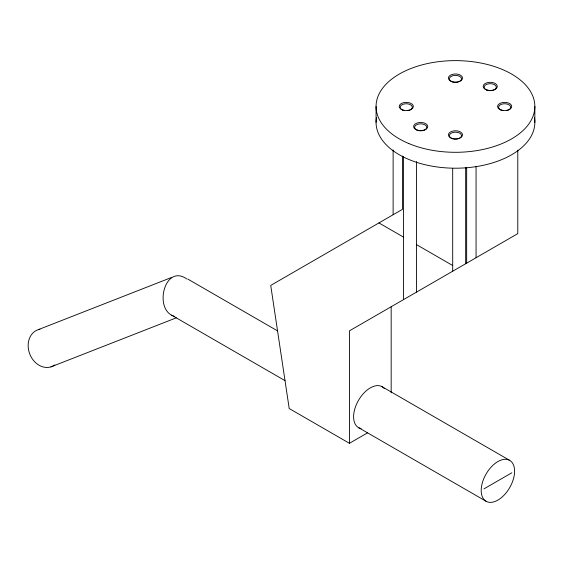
<?xml version="1.0" encoding="UTF-8"?>
<svg xmlns="http://www.w3.org/2000/svg" width="563" height="563" viewBox="0 0 563 563"><rect width="100%" height="100%" fill="white"/><g stroke="black" fill="none" stroke-linecap="round" stroke-linejoin="round"><path stroke-width="0.84" d="M402.517 156.064L402.517 209.316L270.726 285.413L289.206 408.534L349.426 443.299L367.639 432.785M483.983 488.853L511.809 472.793M38.425 329.608L171.645 277.439M50.952 366.886L176.325 317.828M174.762 316.427C153.023 310.713 164.382 263.062 186.775 278.966M378.941 222.934L403.509 237.114M416.479 244.602L452.694 265.518M382.101 386.711L509.698 460.379A23.611 13.632 -60 0 1 502.217 496.953A23.611 13.632 -60 0 1 481.766 485.144A23.611 13.632 -60 0 1 509.698 460.379M187.746 279.044L277.475 330.847M171.645 315.189L285.082 380.679M358.49 427.606L486.087 501.274M534.85 106.463L534.85 122.368M517.791 150.089L517.791 233.638L349.426 330.847L349.426 443.299M476.059 166.268L476.059 257.734M466.664 167.802L466.664 263.16M465.664 167.267L465.664 263.737M452.694 168.33L452.694 271.225M416.479 161.553L416.479 292.134M403.509 156.69L403.509 299.622M393.122 149.906L393.122 214.742M391.165 306.751L391.165 392.847M376.063 106.463L376.063 122.368M361.157 428.563A23.611 13.632 -60 0 1 358.49 400.342A23.611 13.632 -60 0 1 384.269 388.54M54.843 364.923A19.677 16.003 68.6 0 1 29.994 354.599A19.677 16.003 68.6 0 1 39.917 329.242M404.551 110.644A6.102 3.519 0 0 1 401.299 105.225A6.102 3.519 0 0 1 411.236 105.225A6.102 3.519 0 0 1 407.985 110.644M502.928 110.644A6.102 3.519 0 0 1 499.677 105.225A6.102 3.519 0 0 1 509.614 105.225A6.102 3.519 0 0 1 506.362 110.644M534.428 117.632A79.39 45.835 0 0 1 455.46 168.203A79.39 45.835 0 0 1 376.492 117.632M452.406 138.716A6.102 3.519 0 0 0 461.554 135.662A6.102 3.519 0 0 0 452.406 132.615A6.102 3.519 0 0 0 452.406 138.716M487.192 90.235A6.102 3.519 0 0 0 496.341 87.188A6.102 3.519 0 0 0 487.192 84.133A6.102 3.519 0 0 0 487.192 90.235M486.699 89.925A7.08 4.089 0 0 0 497.319 86.378A7.08 4.089 0 0 0 486.699 82.838A7.08 4.089 0 0 0 486.699 89.925M452.406 81.916A6.102 3.519 0 0 0 461.554 78.869A6.102 3.519 0 0 0 452.406 75.815A6.102 3.519 0 0 0 452.406 81.916M451.913 81.607A7.08 4.089 0 0 0 462.54 78.067A7.08 4.089 0 0 0 451.913 74.52A7.08 4.089 0 0 0 451.913 81.607M402.299 109.848A7.08 4.089 0 0 0 413.333 106.752A7.08 4.089 0 0 0 403.171 102.783A7.08 4.089 0 0 0 402.299 109.848M501.105 110.003A7.08 4.089 0 0 0 511.725 106.463A7.08 4.089 0 0 0 501.105 102.923A7.08 4.089 0 0 0 501.105 110.003M451.913 138.399A7.08 4.089 0 0 0 462.54 134.86A7.08 4.089 0 0 0 451.913 131.32A7.08 4.089 0 0 0 451.913 138.399M417.626 130.398A6.102 3.519 0 0 0 426.775 127.344A6.102 3.519 0 0 0 417.626 124.296A6.102 3.519 0 0 0 417.626 130.398M417.134 130.081A7.08 4.089 0 0 0 427.76 126.541A7.08 4.089 0 0 0 417.134 123.001A7.08 4.089 0 0 0 417.134 130.081M408.872 143.579A79.39 45.835 0 0 0 534.428 111.192A79.39 45.835 0 0 0 423.073 64.611A79.39 45.835 0 0 0 408.872 143.579"/></g></svg>
